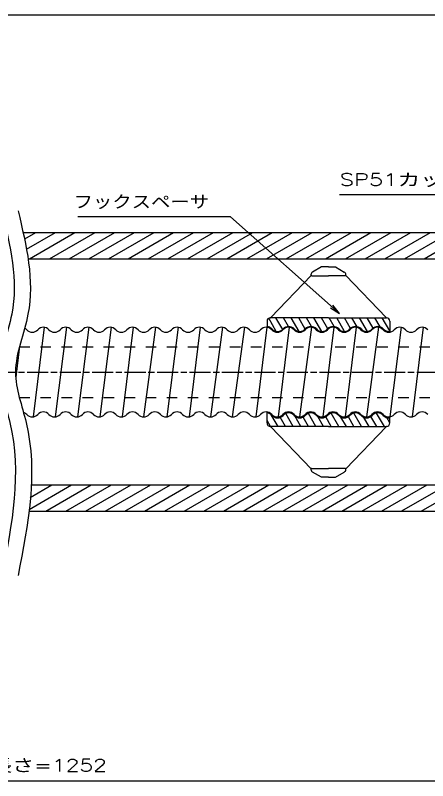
# Model space of a CAD drawing. Units: millimetres at full size, sheet at 1:1; details may follow other scales. Extents: x -2456 to -674, y 2522 to 3782.
# Drawn here: x -1888.8 to -1653.7, y 2955.4 to 3392 of the extents above; entities that cross this region are included whole.
import ezdxf
from ezdxf.enums import TextEntityAlignment as Align

# ---------------------------------------------------------------- set-up
doc = ezdxf.new("R2010")
doc.units = ezdxf.units.MM
doc.linetypes.add('CHAIN', pattern=[18.5, 12, -1.5, 3.5, -1.5])
doc.linetypes.add('DASHED_SPACED', pattern=[12, 6, -6])
for name, color, linetype, lineweight in [('02細線', 81, 'Continuous', 25), ('0_2', 7, 'Continuous', 25), ('1外形線', 7, 'Continuous', 25), ('4中心線', 1, 'CHAIN', 25), ('_-0', 7, 'Continuous', 25), ('寸法線', 7, 'Continuous', 25), ('細線', 81, 'Continuous', 25), ('隠れ線', 2, 'DASHED_SPACED', 25)]:
    doc.layers.add(name, color=color, linetype=linetype, lineweight=lineweight)
doc.styles.add('simplex.shx', font='')
doc.styles.get('simplex.shx').set_extended_font_data('simplex.shx')

# ---------------------------------------------------------------- blocks, each defined once
blk = doc.blocks.new('open_arrow')
at = {"color": 0, "linetype": 'Continuous', "lineweight": -2}
blk.add_lwpolyline([(7.5, 1.25), (0, 0), (7.5, -1.25)], dxfattribs=at)

msp = doc.modelspace()

# ---------------------------------------------------------------- linework, layer by layer
at = {"layer": '02細線'}
for p, q in [((-1740.055, 3211.72), (-1744.353, 3219.165)), ((-1736.379, 3212.854), (-1740.195, 3219.464)), ((-1732.977, 3214.462), (-1735.865, 3219.464)), ((-1727.041, 3211.68), (-1731.535, 3219.464)), ((-1723.496, 3213.04), (-1727.205, 3219.464)), ((-1719.98, 3214.45), (-1722.874, 3219.464)), ((-1714.041, 3211.663), (-1718.544, 3219.464)), ((-1710.615, 3213.229), (-1714.214, 3219.464)), ((-1706.97, 3214.416), (-1709.884, 3219.464)), ((-1701.052, 3211.667), (-1705.554, 3219.464)), ((-1697.725, 3213.404), (-1701.224, 3219.464)), ((-1693.944, 3214.355), (-1696.894, 3219.464)), ((-1688.075, 3211.689), (-1692.564, 3219.464)), ((-1684.828, 3213.565), (-1688.233, 3219.464)), ((-1680.9, 3214.261), (-1683.903, 3219.464)), ((-1675.299, 3212.06), (-1679.573, 3219.464)), ((-1739.04, 3157.464), (-1742.873, 3164.103)), ((-1734.71, 3157.464), (-1737.723, 3162.682)), ((-1730.38, 3157.464), (-1734.638, 3164.838)), ((-1726.05, 3157.464), (-1729.504, 3163.445)), ((-1721.72, 3157.464), (-1724.792, 3162.784)), ((-1717.39, 3157.464), (-1721.699, 3164.928)), ((-1713.06, 3157.464), (-1716.286, 3163.052)), ((-1708.729, 3157.464), (-1711.868, 3162.9)), ((-1704.399, 3157.464), (-1708.753, 3165.005)), ((-1700.069, 3157.464), (-1703.154, 3162.807)), ((-1695.739, 3157.464), (-1698.952, 3163.028)), ((-1691.409, 3157.464), (-1695.799, 3165.067)), ((-1687.079, 3157.464), (-1690.067, 3162.638)), ((-1682.749, 3157.464), (-1686.043, 3163.169)), ((-1678.419, 3157.464), (-1682.836, 3165.115)), ((-1675.299, 3159.56), (-1677.008, 3162.521)), ((-1743.37, 3157.464), (-1745.299, 3160.804))]:
    msp.add_line(p, q, dxfattribs=at)
at = {"layer": '0_2'}
for points in [[(-1896.433, 3280.442), (-1891.736, 3260.677), (-1887.038, 3240.911), (-1890.821, 3221.487), (-1892.982, 3210.393), (-1897.91, 3199.41), (-1897.904, 3188.412), (-1897.899, 3178.857), (-1894.169, 3169.29), (-1891.863, 3159.651), (-1885.011, 3131.013), (-1890.722, 3101.735), (-1896.433, 3072.457)], [(-1887.191, 3280.442), (-1882.493, 3260.677), (-1877.795, 3240.911), (-1881.578, 3221.487), (-1883.739, 3210.393), (-1888.667, 3199.41), (-1888.661, 3188.412), (-1888.656, 3178.857), (-1884.926, 3169.29), (-1882.62, 3159.651), (-1875.768, 3131.013), (-1881.479, 3101.735), (-1887.191, 3072.457)]]:
    msp.add_open_spline(points, degree=3, knots=[0, 0, 0, 0, 1, 1, 1, 2, 2, 2, 3, 3, 3, 4, 4, 4, 4], dxfattribs=at)
at = {"layer": '1外形線'}
for p, q in [((-1455.677, 3267.912), (-1884.293, 3267.917)), ((-1455.677, 3252.912), (-1881.492, 3252.915)), ((-1714.237, 3248.464), (-1719.299, 3245.541)), ((-1710.299, 3248.464), (-1714.237, 3248.464)), ((-1710.299, 3248.464), (-1706.361, 3248.464)), ((-1706.361, 3248.464), (-1701.299, 3245.541)), ((-1743.161, 3219.604), (-1720.162, 3243.629)), ((-1719.791, 3243.464), (-1710.299, 3243.464)), ((-1700.807, 3243.464), (-1710.299, 3243.464)), ((-1677.436, 3219.604), (-1700.435, 3243.629)), ((-1710.299, 3219.464), (-1743.421, 3219.464)), ((-1710.299, 3219.464), (-1677.177, 3219.464)), ((-1745.299, 3217.464), (-1745.299, 3214.443)), ((-1745.299, 3214.443), (-1745.299, 3213.997)), ((-1675.299, 3217.464), (-1675.299, 3211.698)), ((-1675.299, 3211.698), (-1675.299, 3211.274)), ((-1745.299, 3165.143), (-1745.299, 3165.697)), ((-1745.299, 3159.464), (-1745.299, 3165.143)), ((-1675.299, 3162.398), (-1675.299, 3162.974)), ((-1675.299, 3159.464), (-1675.299, 3162.398)), ((-1710.299, 3157.464), (-1743.421, 3157.464)), ((-1743.161, 3157.323), (-1720.162, 3133.298)), ((-1710.299, 3157.464), (-1677.177, 3157.464)), ((-1677.436, 3157.323), (-1700.435, 3133.298)), ((-1719.791, 3133.464), (-1710.299, 3133.464)), ((-1714.237, 3128.464), (-1719.299, 3131.386)), ((-1700.807, 3133.464), (-1710.299, 3133.464)), ((-1706.361, 3128.464), (-1701.299, 3131.386)), ((-1710.299, 3128.464), (-1714.237, 3128.464)), ((-1710.299, 3128.464), (-1706.361, 3128.464)), ((-1455.677, 3123.912), (-1879.673, 3123.911)), ((-1455.677, 3108.912), (-1880.972, 3108.91))]:
    msp.add_line(p, q, dxfattribs=at)
for centre, radius, start, end in [((-1718.264, 3243.772), 2.05, 120.33255, 173.1879), ((-1702.334, 3243.772), 2.05, 6.8121, 59.66745), ((-1719.783, 3243.98), 0.516, 176.10948, 269.18792), ((-1700.814, 3243.98), 0.516, 270.81208, 3.89052), ((-1743.292, 3217.461), 2.007, 93.67187, 179.92525), ((-1743.518, 3219.954), 0.5, 281.2836, 315.59334), ((-1677.079, 3219.954), 0.5, 224.40666, 258.7164), ((-1677.306, 3217.461), 2.007, 0.07475, 86.32813), ((-1743.292, 3159.466), 2.007, 180.07475, 266.32813), ((-1743.518, 3156.973), 0.5, 44.40666, 78.7164), ((-1677.079, 3156.973), 0.5, 101.2836, 135.59334), ((-1677.306, 3159.466), 2.007, 273.67187, 359.92525), ((-1719.783, 3132.947), 0.516, 90.81208, 183.89052), ((-1718.264, 3133.155), 2.05, 186.8121, 239.66745), ((-1702.334, 3133.155), 2.05, 300.33255, 353.1879), ((-1700.814, 3132.947), 0.516, 356.10948, 89.18792)]:
    msp.add_arc(centre, radius, start, end, dxfattribs=at)
at = {"layer": '4中心線'}
msp.add_line((-2362.981, 3188.412), (-801.4, 3188.412), dxfattribs=at)
at = {"layer": '_-0'}
for centre, start, end in [((-1872.794, 3209.725), 42.41033, 137.58967), ((-1860.094, 3209.725), 42.41033, 137.58967), ((-1847.394, 3209.725), 42.41033, 137.58967), ((-1834.694, 3209.725), 42.41033, 137.58967), ((-1821.994, 3209.725), 42.41033, 137.58967), ((-1809.294, 3209.725), 42.41033, 137.58967), ((-1796.594, 3209.725), 42.41033, 137.58967), ((-1783.894, 3209.725), 42.41033, 137.58967), ((-1771.194, 3209.725), 42.41033, 137.58967), ((-1758.494, 3209.725), 42.41033, 137.58967), ((-1745.794, 3209.725), 42.41033, 137.58967), ((-1745.7, 3210.162), 42.41033, 84.64664), ((-1733.094, 3209.725), 42.41033, 137.58967), ((-1733, 3210.162), 42.41033, 137.58967), ((-1720.394, 3209.725), 42.41033, 137.58967), ((-1720.3, 3210.162), 42.41033, 137.58967), ((-1707.694, 3209.725), 42.41033, 137.58967), ((-1707.6, 3210.162), 42.41033, 137.58967), ((-1694.994, 3209.725), 42.41033, 137.58967), ((-1694.9, 3210.162), 42.41033, 137.58967), ((-1682.294, 3209.725), 42.41033, 137.58967), ((-1682.2, 3210.162), 42.41033, 137.58967), ((-1669.594, 3209.725), 42.41033, 137.58967), ((-1656.894, 3209.725), 42.41033, 137.58967), ((-1885.494, 3209.725), 42.41033, 62.38009), ((-1879.144, 3215.526), 222.41033, 317.58967), ((-1866.444, 3215.526), 222.41033, 317.58967), ((-1853.744, 3215.526), 222.41033, 317.58967), ((-1841.044, 3215.526), 222.41033, 317.58967), ((-1828.344, 3215.526), 222.41033, 317.58967), ((-1815.644, 3215.526), 222.41033, 317.58967), ((-1802.944, 3215.526), 222.41033, 317.58967), ((-1790.244, 3215.526), 222.41033, 317.58967), ((-1777.544, 3215.526), 222.41033, 317.58967), ((-1764.844, 3215.526), 222.41033, 317.58967), ((-1752.144, 3215.526), 222.41033, 317.58967), ((-1739.444, 3215.526), 222.41033, 317.58967), ((-1739.35, 3215.962), 222.41033, 317.58967), ((-1726.744, 3215.526), 222.41033, 317.58967), ((-1726.65, 3215.962), 222.41033, 317.58967), ((-1714.044, 3215.526), 222.41033, 317.58967), ((-1713.95, 3215.962), 222.41033, 317.58967), ((-1701.344, 3215.526), 222.41033, 317.58967), ((-1701.25, 3215.962), 222.41033, 317.58967), ((-1688.644, 3215.526), 222.41033, 317.58967), ((-1688.55, 3215.962), 222.41033, 317.58967), ((-1675.944, 3215.526), 222.41033, 317.58967), ((-1675.85, 3215.962), 222.41033, 277.36443), ((-1663.244, 3215.526), 222.41033, 317.58967), ((-1872.794, 3161.425), 42.41033, 137.58967), ((-1860.094, 3161.425), 42.41033, 137.58967), ((-1847.394, 3161.425), 42.41033, 137.58967), ((-1834.694, 3161.425), 42.41033, 137.58967), ((-1821.994, 3161.425), 42.41033, 137.58967), ((-1809.294, 3161.425), 42.41033, 137.58967), ((-1796.594, 3161.425), 42.41033, 137.58967), ((-1783.894, 3161.425), 42.41033, 137.58967), ((-1771.194, 3161.425), 42.41033, 137.58967), ((-1758.494, 3161.425), 42.41033, 137.58967), ((-1745.794, 3161.425), 42.41033, 137.58967), ((-1733.094, 3161.425), 42.41033, 137.58967), ((-1720.394, 3161.425), 42.41033, 137.58967), ((-1707.694, 3161.425), 42.41033, 137.58967), ((-1694.994, 3161.425), 42.41033, 137.58967), ((-1682.294, 3161.425), 42.41033, 137.58967), ((-1669.594, 3161.425), 42.41033, 137.58967), ((-1656.894, 3161.425), 42.41033, 137.58967), ((-1885.494, 3161.425), 42.41033, 71.88404), ((-1879.144, 3167.226), 222.41033, 317.58967), ((-1866.444, 3167.226), 222.41033, 317.58967), ((-1853.744, 3167.226), 222.41033, 317.58967), ((-1841.044, 3167.226), 222.41033, 317.58967), ((-1828.344, 3167.226), 222.41033, 317.58967), ((-1815.644, 3167.226), 222.41033, 317.58967), ((-1802.944, 3167.226), 222.41033, 317.58967), ((-1790.244, 3167.226), 222.41033, 317.58967), ((-1777.544, 3167.226), 222.41033, 317.58967), ((-1764.844, 3167.226), 222.41033, 317.58967), ((-1752.144, 3167.226), 222.41033, 317.58967), ((-1745.7, 3160.862), 42.41033, 84.64664), ((-1739.444, 3167.226), 222.41033, 317.58967), ((-1739.35, 3166.662), 222.41033, 317.58967), ((-1733, 3160.862), 42.41033, 137.58967), ((-1726.744, 3167.226), 222.41033, 317.58967), ((-1726.65, 3166.662), 222.41033, 317.58967), ((-1720.3, 3160.862), 42.41033, 137.58967), ((-1714.044, 3167.226), 222.41033, 317.58967), ((-1713.95, 3166.662), 222.41033, 317.58967), ((-1707.6, 3160.862), 42.41033, 137.58967), ((-1701.344, 3167.226), 222.41033, 317.58967), ((-1701.25, 3166.662), 222.41033, 317.58967), ((-1694.9, 3160.862), 42.41033, 137.58967), ((-1688.644, 3167.226), 222.41033, 317.58967), ((-1688.55, 3166.662), 222.41033, 317.58967), ((-1682.2, 3160.862), 42.41033, 137.58967), ((-1675.944, 3167.226), 222.41033, 317.58967), ((-1675.85, 3166.662), 222.41033, 277.36443), ((-1663.244, 3167.226), 222.41033, 317.58967)]:
    msp.add_arc(centre, 4.3, start, end, dxfattribs=at)
at = {"layer": '寸法線'}
for p, q in [((-1290.677, 3392.011), (-2250.388, 3392.011)), ((-2275.388, 2955.374), (-1564.075, 2955.374))]:
    msp.add_line(p, q, dxfattribs=at)
for points in [[(-1567.906, 3215.912), (-1605.762, 3289.614), (-1611.762, 3289.614), (-1703.904, 3289.614)], [(-1704.018, 3221.912), (-1766.074, 3277.05), (-1772.074, 3277.05), (-1853.245, 3277.05)]]:
    msp.add_lwpolyline(points, dxfattribs=at)
at = {"layer": '細線'}
for p, q in [((-1877.302, 3267.917), (-1883.613, 3264.273)), ((-1866.052, 3267.917), (-1882.518, 3258.41)), ((-1854.802, 3267.917), (-1880.785, 3252.915)), ((-1843.552, 3267.917), (-1869.535, 3252.915)), ((-1832.303, 3267.916), (-1858.285, 3252.915)), ((-1821.053, 3267.916), (-1847.036, 3252.915)), ((-1809.803, 3267.916), (-1835.786, 3252.915)), ((-1798.553, 3267.916), (-1824.536, 3252.915)), ((-1787.304, 3267.916), (-1813.286, 3252.915)), ((-1776.054, 3267.916), (-1802.036, 3252.915)), ((-1764.804, 3267.916), (-1790.786, 3252.915)), ((-1753.554, 3267.916), (-1779.537, 3252.915)), ((-1742.304, 3267.915), (-1768.287, 3252.915)), ((-1731.055, 3267.915), (-1757.037, 3252.915)), ((-1719.805, 3267.915), (-1745.787, 3252.914)), ((-1708.555, 3267.915), (-1734.537, 3252.914)), ((-1697.305, 3267.915), (-1723.287, 3252.914)), ((-1686.056, 3267.915), (-1712.037, 3252.914)), ((-1674.806, 3267.915), (-1700.788, 3252.914)), ((-1663.556, 3267.915), (-1689.538, 3252.914)), ((-1652.306, 3267.914), (-1678.288, 3252.914)), ((-1641.056, 3267.914), (-1667.038, 3252.914)), ((-1629.807, 3267.914), (-1655.788, 3252.914)), ((-1872.338, 3214.017), (-1878.688, 3162.917)), ((-1859.638, 3214.017), (-1865.988, 3162.917)), ((-1846.938, 3214.017), (-1853.288, 3162.917)), ((-1834.238, 3214.017), (-1840.588, 3162.917)), ((-1821.538, 3214.017), (-1827.888, 3162.917)), ((-1808.838, 3214.017), (-1815.766, 3162.956)), ((-1796.024, 3214.014), (-1802.374, 3162.914)), ((-1783.324, 3214.014), (-1789.674, 3162.914)), ((-1770.624, 3214.014), (-1777.552, 3162.953)), ((-1758.152, 3214.02), (-1765.08, 3162.959)), ((-1745.338, 3214.017), (-1751.688, 3162.917)), ((-1732.638, 3214.017), (-1738.988, 3162.917)), ((-1719.938, 3214.017), (-1726.866, 3162.956)), ((-1707.124, 3214.014), (-1713.474, 3162.914)), ((-1694.424, 3214.014), (-1700.774, 3162.914)), ((-1681.724, 3214.014), (-1688.652, 3162.953)), ((-1668.909, 3214.014), (-1675.259, 3162.914)), ((-1656.209, 3214.014), (-1662.559, 3162.914)), ((-1886.375, 3203.256), (-1888.561, 3185.663)), ((-1856.727, 3123.911), (-1880.881, 3109.966)), ((-1867.977, 3123.911), (-1880.288, 3116.803)), ((-1879.227, 3123.911), (-1879.696, 3123.64)), ((-1845.477, 3123.911), (-1871.461, 3108.91)), ((-1834.227, 3123.911), (-1860.211, 3108.91)), ((-1822.977, 3123.911), (-1848.96, 3108.91)), ((-1811.727, 3123.911), (-1837.71, 3108.91)), ((-1800.477, 3123.911), (-1826.46, 3108.91)), ((-1789.227, 3123.912), (-1815.21, 3108.91)), ((-1777.977, 3123.912), (-1803.96, 3108.91)), ((-1766.726, 3123.912), (-1792.71, 3108.91)), ((-1755.476, 3123.912), (-1781.46, 3108.91)), ((-1744.226, 3123.912), (-1770.21, 3108.91)), ((-1732.976, 3123.912), (-1758.959, 3108.91)), ((-1721.726, 3123.912), (-1747.709, 3108.91)), ((-1710.476, 3123.912), (-1736.459, 3108.91)), ((-1699.226, 3123.912), (-1725.209, 3108.91)), ((-1687.976, 3123.912), (-1713.959, 3108.911)), ((-1676.726, 3123.912), (-1702.709, 3108.911)), ((-1665.476, 3123.912), (-1691.459, 3108.911)), ((-1654.226, 3123.912), (-1680.209, 3108.911)), ((-1642.976, 3123.912), (-1668.958, 3108.911)), ((-1631.726, 3123.912), (-1657.708, 3108.911))]:
    msp.add_line(p, q, dxfattribs=at)
at = {"layer": '隠れ線'}
for p, q in [((-1886.464, 3202.912), (-1560.306, 3202.912)), ((-1886.465, 3173.912), (-1561.028, 3173.912))]:
    msp.add_line(p, q, dxfattribs=at)

# ---------------------------------------------------------------- block references
at = {"layer": '寸法線', "xscale": 0.8, "yscale": 0.8, "rotation": 138.4}
msp.add_blockref('open_arrow', (-1704.018, 3221.912), dxfattribs=at)

# ---------------------------------------------------------------- texts
at = {"layer": '寸法線', "style": 'simplex.shx'}
for s, width, p in [('SP51カップラー', 1.35, (-1703.904, 3292.614)), ('フックスペーサ', 1.15, (-1855.583, 3280.05))]:
    msp.add_text(s, height=7.038, dxfattribs=dict(at, width=width)).set_placement(p, align=Align.BOTTOM_LEFT)
at = {"layer": '寸法線', "style": 'simplex.shx', "width": 1.3}
msp.add_text('ファーストロッド長さ=1252', height=7.038, dxfattribs=at).set_placement((-1919.731, 2964.134), align=Align.MIDDLE_CENTER)

doc.saveas('drawing.dxf')
